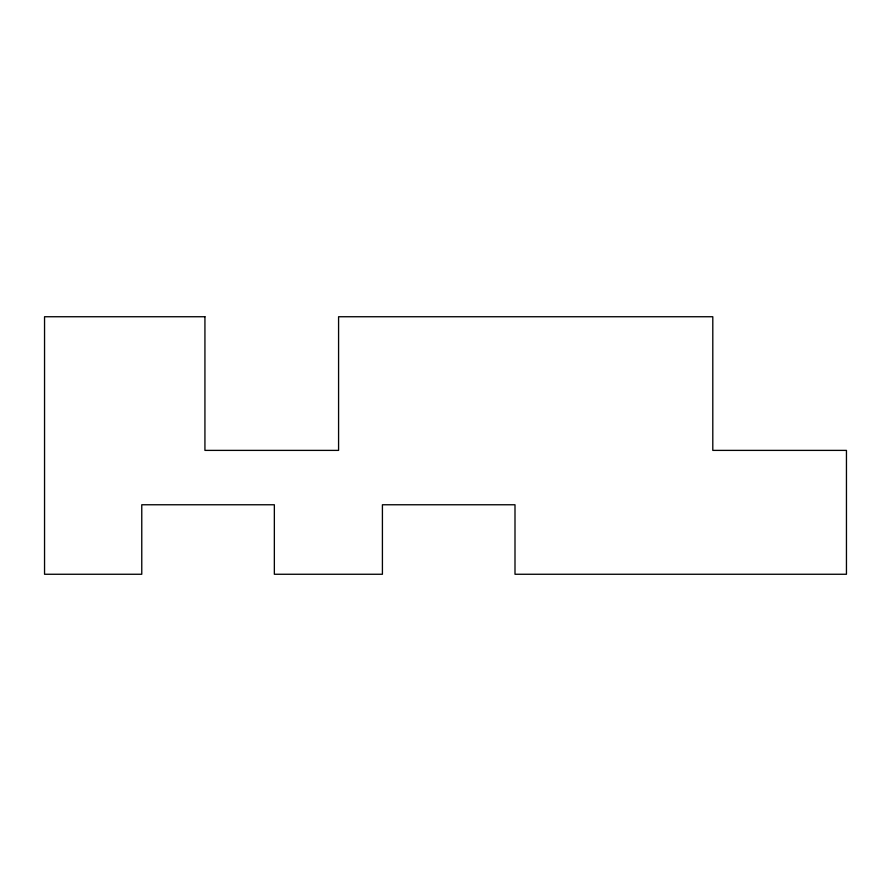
<?xml version="1.0" encoding="UTF-8"?>
<svg xmlns="http://www.w3.org/2000/svg" width="891" height="891" viewBox="0 0 891 891"><rect width="100%" height="100%" fill="white"/><g stroke="black" fill="none" stroke-linecap="round" stroke-linejoin="round"><path stroke-width="1.34" d="M204.93 316.739L44.55 316.739L44.55 574.261L141.769 574.261L141.769 504.763L274.35 504.763L274.35 574.261L382.417 574.261L382.417 504.763L514.998 504.763L514.998 574.261L846.45 574.261L846.45 450.389L712.8 450.389L712.8 316.739L338.58 316.739L338.58 450.389L204.93 450.389L204.93 316.739"/></g></svg>
